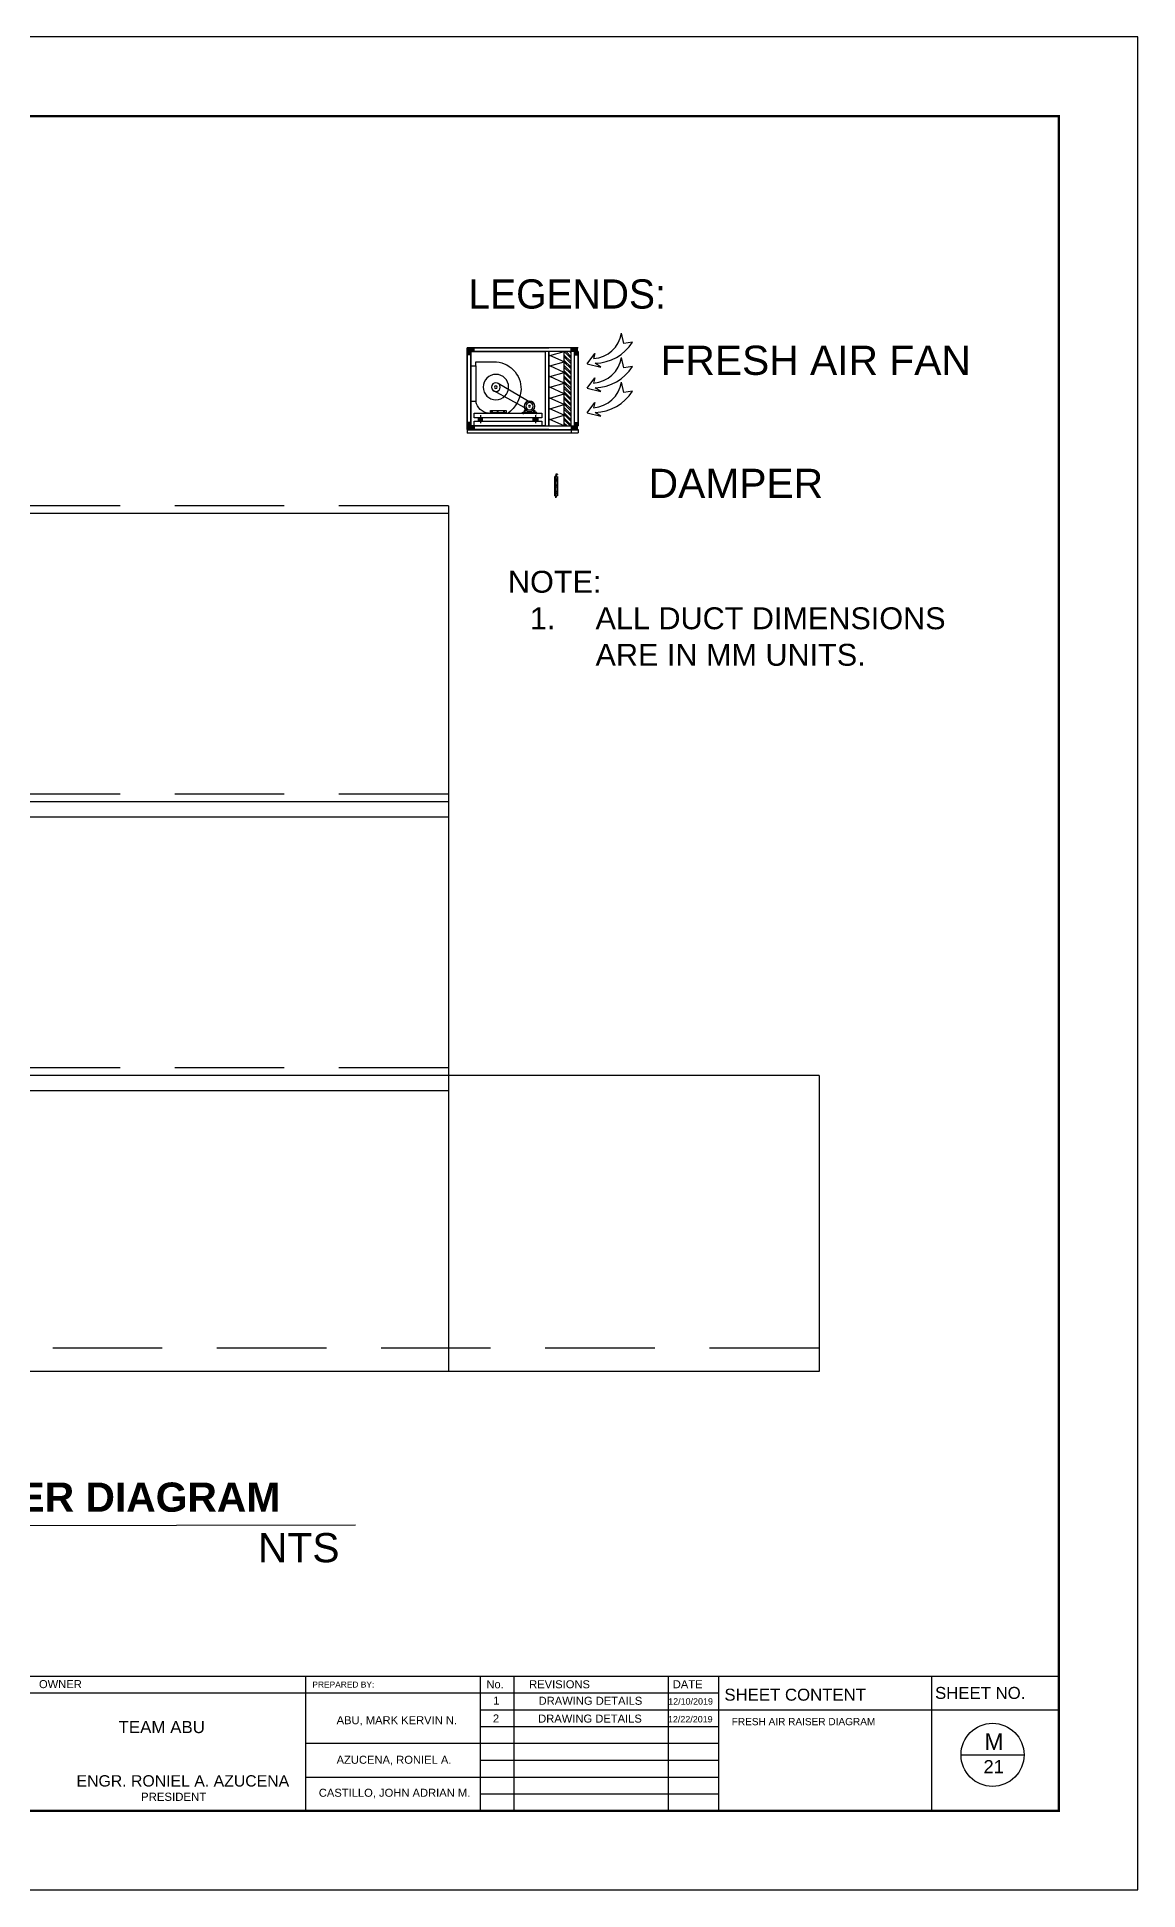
# Model space of a CAD drawing. Header units: inches. Extents: x 54.2 to 72.1, y 17.2 to 29.9.
# Drawn here: x 64.52 to 72.06, y 17.19 to 29.88 of the extents above; entities that cross this region are included whole.
import ezdxf

# ---------------------------------------------------------------- set-up
doc = ezdxf.new("R2010")
doc.units = ezdxf.units.IN
doc.header["$MEASUREMENT"] = 0
doc.linetypes.add('HIDDEN', pattern=[0.375, 0.25, -0.125])
for name, color, linetype in [('.1', 1, 'Continuous'), ('01_AC-EQUIP', 206, 'Continuous'), ('06_AC-FA.DUCT', 4, 'Continuous'), ('A.C.VOLUM DAMPER', 2, 'Continuous'), ('DASH', 1, 'Continuous'), ('template', 7, 'Continuous'), ('WALL', 2, 'Continuous')]:
    doc.layers.add(name, color=color, linetype=linetype)
doc.layers.add('exhaust grill', color=220, linetype='Continuous', lineweight=18)
doc.styles.add('arial', font='arial.ttf')

# ---------------------------------------------------------------- blocks, each defined once
blk = doc.blocks.new('A$C74983092')
at = {"layer": '01_AC-EQUIP'}
for points in [[(-1.063, 0.066), (-1.063, 0), (-1.028, 0), (-1.028, 0.031), (-0.997, 0.031), (-0.997, 0.066)], [(0, 0.066), (0, 0), (-0.036, 0), (-0.036, 0.031), (-0.067, 0.031), (-0.067, 0.066)], [(-1.063, -0.716), (-1.063, -0.65), (-1.028, -0.65), (-1.028, -0.681), (-0.997, -0.681), (-0.997, -0.716)], [(-0.036, -0.681), (-0.036, -0.65), (0, -0.65), (0, -0.716), (-0.067, -0.716), (-0.067, -0.681)]]:
    blk.add_hatch(color=7, dxfattribs=at).paths.add_polyline_path(points)
h = blk.add_hatch(dxfattribs=at)
h.set_pattern_fill('ANSI32', scale=0.094816, style=0)
h.set_pattern_definition([(45, (-67.101423, -493.577206), (-0.0251420207, 0.0251420207), []), (45, (-67.08466, -493.577206), (-0.0251420207, 0.0251420207), [])])
h.paths.add_polyline_path([(-0.931, 0.03), (-0.997, 0.03), (-0.997, -0.681), (-0.931, -0.681)])
at = {"layer": '01_AC-EQUIP', "color": 7}
for p, q in [((-1.063, 0.066), (0, 0.066)), ((-1.063, 0.03), (-0.036, 0.03)), ((-1.028, 0), (-1.063, 0)), ((-1.027, 0.031), (-1.027, -0.681)), ((-0.997, 0.031), (-0.997, 0.066)), ((-0.997, -0.681), (-0.997, 0.03)), ((-0.931, -0.681), (-0.931, 0.03)), ((0, 0.066), (-0.782, 0.066)), ((-0.782, 0.066), (-0.782, 0.066)), ((-0.747, 0.031), (-0.747, -0.681)), ((-0.036, 0.031), (-0.747, 0.031)), ((-0.067, 0.031), (-0.067, 0.066)), ((-0.036, -0.681), (-0.036, 0.031)), ((-0.036, 0.03), (-0.036, -0.681)), ((-0.036, 0), (0, 0)), ((0, -0.716), (0, 0.066)), ((0, 0.066), (0, -0.716)), ((-0.084, -0.068), (-0.255, -0.068)), ((-0.084, -0.108), (-0.084, -0.068)), ((-0.616, -0.464), (-0.298, -0.274)), ((-0.581, -0.525), (-0.256, -0.347)), ((-1.028, -0.65), (-1.063, -0.65)), ((-0.036, -0.681), (-1.063, -0.681)), ((-0.997, -0.681), (-0.997, -0.716)), ((-0.997, -0.681), (-0.997, -0.748)), ((-0.747, -0.681), (-0.036, -0.681)), ((-0.66, -0.548), (-0.66, -0.569)), ((-0.656, -0.547), (-0.634, -0.547)), ((-0.655, -0.58), (-0.655, -0.654)), ((-0.54, -0.547), (-0.561, -0.547)), ((-0.536, -0.548), (-0.536, -0.569)), ((-0.374, -0.555), (-0.223, -0.555)), ((-0.347, -0.542), (-0.36, -0.542)), ((-0.354, -0.548), (-0.354, -0.535)), ((-0.354, -0.551), (-0.354, -0.567)), ((-0.286, -0.542), (-0.299, -0.542)), ((-0.293, -0.548), (-0.293, -0.535)), ((-0.293, -0.551), (-0.293, -0.567)), ((-0.232, -0.542), (-0.245, -0.542)), ((-0.238, -0.548), (-0.238, -0.535)), ((-0.238, -0.551), (-0.238, -0.567)), ((-0.127, -0.58), (-0.127, -0.654)), ((-0.067, -0.681), (-0.067, -0.716)), ((-0.036, -0.65), (0, -0.65)), ((0, -0.716), (-1.064, -0.716)), ((-1.063, -0.716), (-1.063, -0.748)), ((0, -0.748), (-1.063, -0.748)), ((0, -0.72), (-1.061, -0.72)), ((-0.782, -0.716), (0, -0.716)), ((0, -0.716), (0, -0.752))]:
    blk.add_line(p, q, dxfattribs=at)
for points in [[(-1.063, 0.03), (-1.063, -0.681)], [(-1.063, -0.681), (-1.063, 0.03)], [(-0.931, -0.067), (-0.792, -0.006), (-0.931, 0.03)], [(-0.931, -0.681), (-0.931, 0.03)], [(-0.782, 0.03), (-0.782, -0.681)], [(-0.782, -0.681), (-0.782, 0.03)], [(-0.931, -0.169), (-0.792, -0.108), (-0.931, -0.067)], [(-0.931, -0.271), (-0.792, -0.21), (-0.931, -0.169)], [(-0.931, -0.374), (-0.792, -0.312), (-0.931, -0.271)], [(-0.931, -0.476), (-0.792, -0.415), (-0.931, -0.374)], [(-0.931, -0.578), (-0.792, -0.517), (-0.931, -0.476)], [(-0.931, -0.681), (-0.792, -0.619), (-0.931, -0.578)], [(-0.63, -0.533), (-0.643, -0.533), (-0.643, -0.555), (-0.553, -0.555), (-0.553, -0.533), (-0.565, -0.533)]]:
    blk.add_lwpolyline(points, dxfattribs=at)
for points in [[(-0.084, -0.108), (-0.084, -0.447), (-0.036, -0.447), (-0.036, -0.108)], [(-0.715, -0.605), (-0.067, -0.605), (-0.067, -0.561), (-0.715, -0.561)], [(-0.715, -0.681), (-0.067, -0.681), (-0.067, -0.637), (-0.715, -0.637)], [(-0.676, -0.637), (-0.634, -0.637), (-0.634, -0.605), (-0.676, -0.605)], [(-0.671, -0.561), (-0.643, -0.561), (-0.643, -0.555), (-0.671, -0.555)], [(-0.649, -0.533), (-0.649, -0.561), (-0.643, -0.561), (-0.643, -0.533)], [(-0.547, -0.533), (-0.547, -0.561), (-0.553, -0.561), (-0.553, -0.533)], [(-0.525, -0.561), (-0.553, -0.561), (-0.553, -0.555), (-0.525, -0.555)], [(-0.374, -0.561), (-0.223, -0.561), (-0.223, -0.533), (-0.374, -0.533)], [(-0.106, -0.637), (-0.148, -0.637), (-0.148, -0.605), (-0.106, -0.605)]]:
    blk.add_lwpolyline(points, close=True, dxfattribs=at)
for centre, radius in [((-0.276, -0.31), 0.122), ((-0.276, -0.31), 0.042), ((-0.276, -0.31), 0.0134), ((-0.598, -0.494), 0.0507), ((-0.598, -0.494), 0.035), ((-0.598, -0.494), 0.00909), ((-0.354, -0.542), 0.00444), ((-0.293, -0.542), 0.00444), ((-0.238, -0.542), 0.00444)]:
    blk.add_circle(centre, radius, dxfattribs=at)
for centre, radius, start, end in [((-0.256, -0.328), 0.261, 89.8098, 181.0457), ((-0.217, -0.316), 0.3, 183.3325, 234.9147), ((-0.224, -0.418), 0.144, 276.938, 348.446)]:
    blk.add_arc(centre, radius, start, end, dxfattribs=at)
for points in [[(-0.634, -0.605), (-0.634, -0.637), (-0.676, -0.605), (-0.676, -0.637)], [(-0.671, -0.555), (-0.671, -0.561), (-0.649, -0.555), (-0.649, -0.561)], [(-0.649, -0.533), (-0.643, -0.533), (-0.649, -0.561), (-0.643, -0.561)], [(-0.547, -0.533), (-0.553, -0.533), (-0.547, -0.561), (-0.553, -0.561)], [(-0.525, -0.555), (-0.525, -0.561), (-0.547, -0.555), (-0.547, -0.561)], [(-0.148, -0.605), (-0.148, -0.637), (-0.106, -0.605), (-0.106, -0.637)]]:
    blk.add_solid(points, dxfattribs=at)
blk = doc.blocks.new('A$C60D03859')
at = {"layer": '06_AC-FA.DUCT', "color": 7}
for p, q in [((-0.156, 0.306), (-0.242, -0.048)), ((-0.242, -0.048), (-0.143, 0.1)), ((-0.156, 0.306), (0.115, 0.11)), ((0.115, 0.11), (-0.022, 0.142)), ((0.369, -0.64), (0.64, -0.578)), ((0.403, -0.862), (0.369, -0.64))]:
    blk.add_line(p, q, dxfattribs=at)
for centre, radius, start, end in [((1.032, 0.131), 1.176, 181.521, 237.6803), ((0.755, 0.192), 0.779, 183.7141, 261.5016)]:
    blk.add_arc(centre, radius, start, end, dxfattribs=at)
blk = doc.blocks.new('A$C180A56EA')
at = {"layer": 'A.C.VOLUM DAMPER'}
h = blk.add_hatch(dxfattribs=at)
h.set_pattern_fill('ANSI31', scale=0.001, style=0)
h.set_pattern_definition([(45, (129.5106855, -230.48025158), (-8.838834765e-05, 8.838834765e-05), [])])
h.paths.add_polyline_path([(0.046, 0.004), (0.046, 0.006), (0.04, 0.006), (0.04, -0.003), (0.046, -0.003), (0.046, 0), (0.06, 0), (0.06, 0.013), (0.057, 0.013), (0.057, 0.004)])
at = {"layer": 'A.C.VOLUM DAMPER', "color": 7}
for p, q in [((-0.124, 0.003), (-0.116, 0.003)), ((-0.116, 0), (-0.119, 0.003)), ((-0.119, 0), (-0.116, 0.002)), ((-0.116, 0.002), (-0.118, 0.003)), ((-0.116, 0.003), (-0.117, 0.003)), ((-0.117, 0), (-0.116, 0.001)), ((-0.116, 0), (-0.11, 0.006)), ((-0.116, 0.001), (-0.112, 0.006)), ((-0.11, 0), (-0.116, 0.006)), ((-0.116, 0.002), (-0.113, 0.006)), ((-0.116, -0.003), (-0.116, 0.006)), ((-0.116, 0.003), (-0.114, 0.006)), ((-0.116, 0.006), (-0.11, 0.006)), ((-0.116, 0.006), (-0.116, 0.006)), ((-0.116, 0.005), (-0.115, 0.006)), ((-0.116, -0.001), (-0.11, 0.005)), ((-0.11, -0.001), (-0.116, 0.005)), ((-0.116, -0.002), (-0.11, 0.004)), ((-0.11, -0.003), (-0.116, 0.004)), ((-0.116, -0.003), (-0.11, 0.003)), ((-0.111, -0.003), (-0.116, 0.003)), ((-0.112, -0.003), (-0.116, 0.002)), ((-0.113, -0.003), (-0.116, 0)), ((-0.116, 0), (-0.116, 0)), ((-0.11, 0.001), (-0.115, 0.006)), ((-0.11, 0.002), (-0.114, 0.006)), ((-0.114, -0.003), (-0.11, 0.002)), ((-0.11, 0.003), (-0.113, 0.006)), ((-0.113, 0.002), (0.04, 0.002)), ((-0.113, -0.003), (-0.11, 0.001)), ((-0.11, 0.004), (-0.112, 0.006)), ((0.04, 0.012), (-0.11, 0.012)), ((-0.11, 0.005), (-0.11, 0.006)), ((-0.088, 0.011), (-0.099, -0.007)), ((-0.077, 0.011), (-0.066, -0.007)), ((-0.04, 0.011), (-0.051, -0.007)), ((-0.028, 0.011), (-0.017, -0.007)), ((0.006, 0.011), (-0.006, -0.007)), ((0.017, 0.011), (0.029, -0.007)), ((0.046, 0.006), (0.04, 0.006)), ((0.04, 0.006), (0.04, -0.003)), ((0.046, 0.004), (0.046, 0.006)), ((0.057, 0.004), (0.046, 0.004)), ((0.06, 0.013), (0.057, 0.013)), ((0.057, 0.013), (0.057, 0.004)), ((0.06, 0.013), (0.06, 0)), ((-0.124, 0), (-0.116, 0)), ((-0.114, -0.003), (-0.116, -0.001)), ((-0.115, -0.003), (-0.116, -0.002)), ((-0.11, -0.003), (-0.116, -0.003)), ((-0.112, -0.003), (-0.11, 0)), ((-0.111, -0.003), (-0.11, -0.001)), ((-0.11, -0.003), (-0.11, -0.002)), ((-0.11, -0.008), (0.04, -0.008)), ((0.04, -0.003), (0.046, -0.003)), ((0.06, 0), (0.046, 0)), ((0.046, -0.003), (0.046, 0))]:
    blk.add_line(p, q, dxfattribs=at)
at = {"layer": 'A.C.VOLUM DAMPER', "color": 7, "extrusion": (0, 0, -1)}
for centre, major_axis, start_param, end_param in [((-0.094, 0.002), (0.00135, 0.00135), 3.926991, 7.068583), ((-0.094, 0.002), (-0.00135, 0.00135), 2.356195, 5.497787), ((-0.071, 0.002), (0.00135, 0.00135), 3.926991, 7.068583), ((-0.071, 0.002), (-0.00135, 0.00135), 2.356195, 5.497787), ((-0.046, 0.002), (0.00135, 0.00135), 3.926991, 7.068583), ((-0.046, 0.002), (-0.00135, 0.00135), 2.356195, 5.497787), ((-0.023, 0.002), (0.00135, 0.00135), 3.926991, 7.068583), ((-0.023, 0.002), (-0.00135, 0.00135), 2.356194, 5.497787), ((0, 0.002), (0.00135, 0.00135), 3.926991, 7.068583), ((0, 0.002), (0.00135, 0.00135), 0.785398, 3.926991), ((0.023, 0.002), (0.00135, 0.00135), 3.926991, 7.068583), ((0.023, 0.002), (-0.00135, 0.00135), 2.356195, 5.497787)]:
    blk.add_ellipse(centre, major_axis=major_axis, ratio=1, start_param=start_param, end_param=end_param, dxfattribs=at)

msp = doc.modelspace()

# ---------------------------------------------------------------- linework, layer by layer
at = {"layer": '.1', "color": 0}
msp.add_line((72.064, 29.885), (54.168, 29.885), dxfattribs=at)
for p, q in [((72.064, 17.195), (72.064, 29.885)), ((62.3, 19.686), (66.703, 19.695))]:
    msp.add_line(p, q)
at = {"color": 2}
for p, q in [((68.068, 26.874), (68.086, 26.874)), ((68.068, 26.742), (68.086, 26.742))]:
    msp.add_line(p, q, dxfattribs=at)
at = {"layer": 'DASH', "color": 252, "linetype": 'HIDDEN', "ltscale": 3}
for p, q in [((67.34, 26.675), (64.296, 26.675)), ((67.34, 24.7), (58.076, 24.7)), ((67.34, 22.826), (58.076, 22.826)), ((69.879, 20.905), (58.076, 20.905))]:
    msp.add_line(p, q, dxfattribs=at)
at = {"layer": 'template'}
for p, q in [((55.253, 18.66), (71.522, 18.66)), ((66.362, 18.66), (66.362, 17.737)), ((67.557, 18.66), (67.557, 17.737)), ((67.788, 18.66), (67.788, 17.737)), ((68.845, 18.66), (68.845, 17.737)), ((69.191, 18.66), (69.191, 17.737)), ((70.65, 18.66), (70.65, 17.737)), ((58.11, 18.545), (68.307, 18.545)), ((67.99, 18.545), (69.191, 18.545)), ((67.557, 18.429), (69.496, 18.429)), ((68.891, 18.429), (71.522, 18.429)), ((67.557, 18.314), (69.191, 18.314)), ((66.362, 18.199), (68.307, 18.199)), ((67.99, 18.199), (69.191, 18.199)), ((67.557, 18.083), (69.191, 18.083)), ((70.852, 18.12), (71.285, 18.12)), ((66.362, 17.968), (68.307, 17.968)), ((67.99, 17.968), (69.191, 17.968)), ((67.557, 17.853), (69.191, 17.853)), ((54.168, 17.195), (72.064, 17.195))]:
    msp.add_line(p, q, dxfattribs=at)
at = {"layer": 'template', "linetype": 'Continuous', "const_width": 0.0154}
msp.add_lwpolyline([(55.253, 17.737), (71.522, 17.737), (71.522, 29.342), (55.253, 29.342)], close=True, dxfattribs=at)
at = {"layer": 'template'}
msp.add_circle((71.068, 18.12), 0.216, dxfattribs=at)
at = {"layer": 'WALL', "color": 8, "linetype": 'Continuous'}
for p, q in [((67.34, 26.675), (67.34, 20.746)), ((67.34, 26.622), (58.076, 26.622)), ((67.34, 24.647), (58.076, 24.647)), ((67.34, 24.541), (58.076, 24.541)), ((69.879, 22.773), (58.076, 22.773)), ((69.879, 22.773), (69.879, 20.746)), ((67.34, 22.668), (58.076, 22.668)), ((69.879, 20.746), (58.606, 20.746))]:
    msp.add_line(p, q, dxfattribs=at)

# ---------------------------------------------------------------- block references
at = {"layer": '01_AC-EQUIP', "color": 160, "xscale": -0.7152785838274694, "yscale": 0.7152785838274694, "zscale": 0.7152785838258444}
msp.add_blockref('A$C74983092', (67.468, 27.709), dxfattribs=at)
at = {"layer": 'A.C.VOLUM DAMPER', "xscale": -0.8822225985507596, "yscale": 0.8822225985507596, "zscale": 0.88222259855077, "rotation": 270}
msp.add_blockref('A$C180A56EA', (68.076, 26.839), dxfattribs=at)
at = {"layer": 'exhaust grill', "xscale": 0.2646667805682626, "yscale": 0.2646667805682626, "zscale": 0.2646667805682626, "rotation": 90}
for p in [(68.372, 27.688), (68.372, 27.521), (68.372, 27.352)]:
    msp.add_blockref('A$C60D03859', p, dxfattribs=at)

# ---------------------------------------------------------------- texts
at = {"insert": (67.477, 28.225), "char_height": 0.2, "attachment_point": 1}
msp.add_mtext_dynamic_manual_height_columns('LEGENDS:', width=1.20382, gutter_width=1, heights=[0], dxfattribs=at)
at = {"attachment_point": 1, "style": 'arial'}
for s, width, insert, char_height in [('FRESH AIR FAN', 2.14922, (68.793, 27.771), 0.2), ('DAMPER', 1.54735, (68.712, 26.928), 0.2), ('NOTE:\\P\\pxi-3,l4,t4;1.^IALL DUCT DIMENSIONS ARE IN MM UNITS.', 3.30503, (67.748, 26.229), 0.15), ('{\\fArial|b1|i0|c0|p34;FRESH AIR RISER DIAGRAM}', 5.5499, (62.339, 19.985), 0.2), ('SCALE                                    NTS', 5.93559, (62.325, 19.639), 0.2)]:
    msp.add_mtext_dynamic_manual_height_columns(s, width=width, gutter_width=1, heights=[0], dxfattribs=dict(at, insert=insert, char_height=char_height))
at = {"layer": 'template', "style": 'arial'}
for s, height, p in [('OWNER', 0.0548, (64.535, 18.577)), ('PREPARED BY: ', 0.0411, (66.408, 18.581)), ('No.', 0.0548, (67.6, 18.576)), ('REVISIONS', 0.0548, (67.893, 18.576)), ('DATE', 0.0548, (68.877, 18.576)), ('SHEET CONTENT', 0.08221, (69.231, 18.491)), ('SHEET NO.', 0.0822, (70.674, 18.503)), ('1', 0.0548, (67.647, 18.464)), ('DRAWING DETAILS', 0.0548, (67.958, 18.463)), ('12/10/2019', 0.0438, (68.846, 18.464)), ('TEAM ABU', 0.0829, (65.08, 18.269)), ('ABU, MARK KERVIN N.', 0.0548, (66.574, 18.33)), ('2', 0.0548, (67.645, 18.342)), ('DRAWING DETAILS', 0.0548, (67.955, 18.341)), ('12/22/2019', 0.0438, (68.844, 18.342)), ('FRESH AIR RAISER DIAGRAM', 0.04932, (69.281, 18.323)), ('M', 0.113, (71.012, 18.154)), ('AZUCENA, RONIEL A.', 0.0548, (66.574, 18.059)), ('21', 0.09, (71.006, 17.994)), ('ENGR. RONIEL A. AZUCENA', 0.07758, (64.792, 17.903)), ('PRESIDENT', 0.0559, (65.234, 17.805)), ('CASTILLO, JOHN ADRIAN M.', 0.0548, (66.452, 17.833))]:
    msp.add_text(s, height=height, dxfattribs=at).set_placement(p)

doc.saveas('drawing.dxf')
